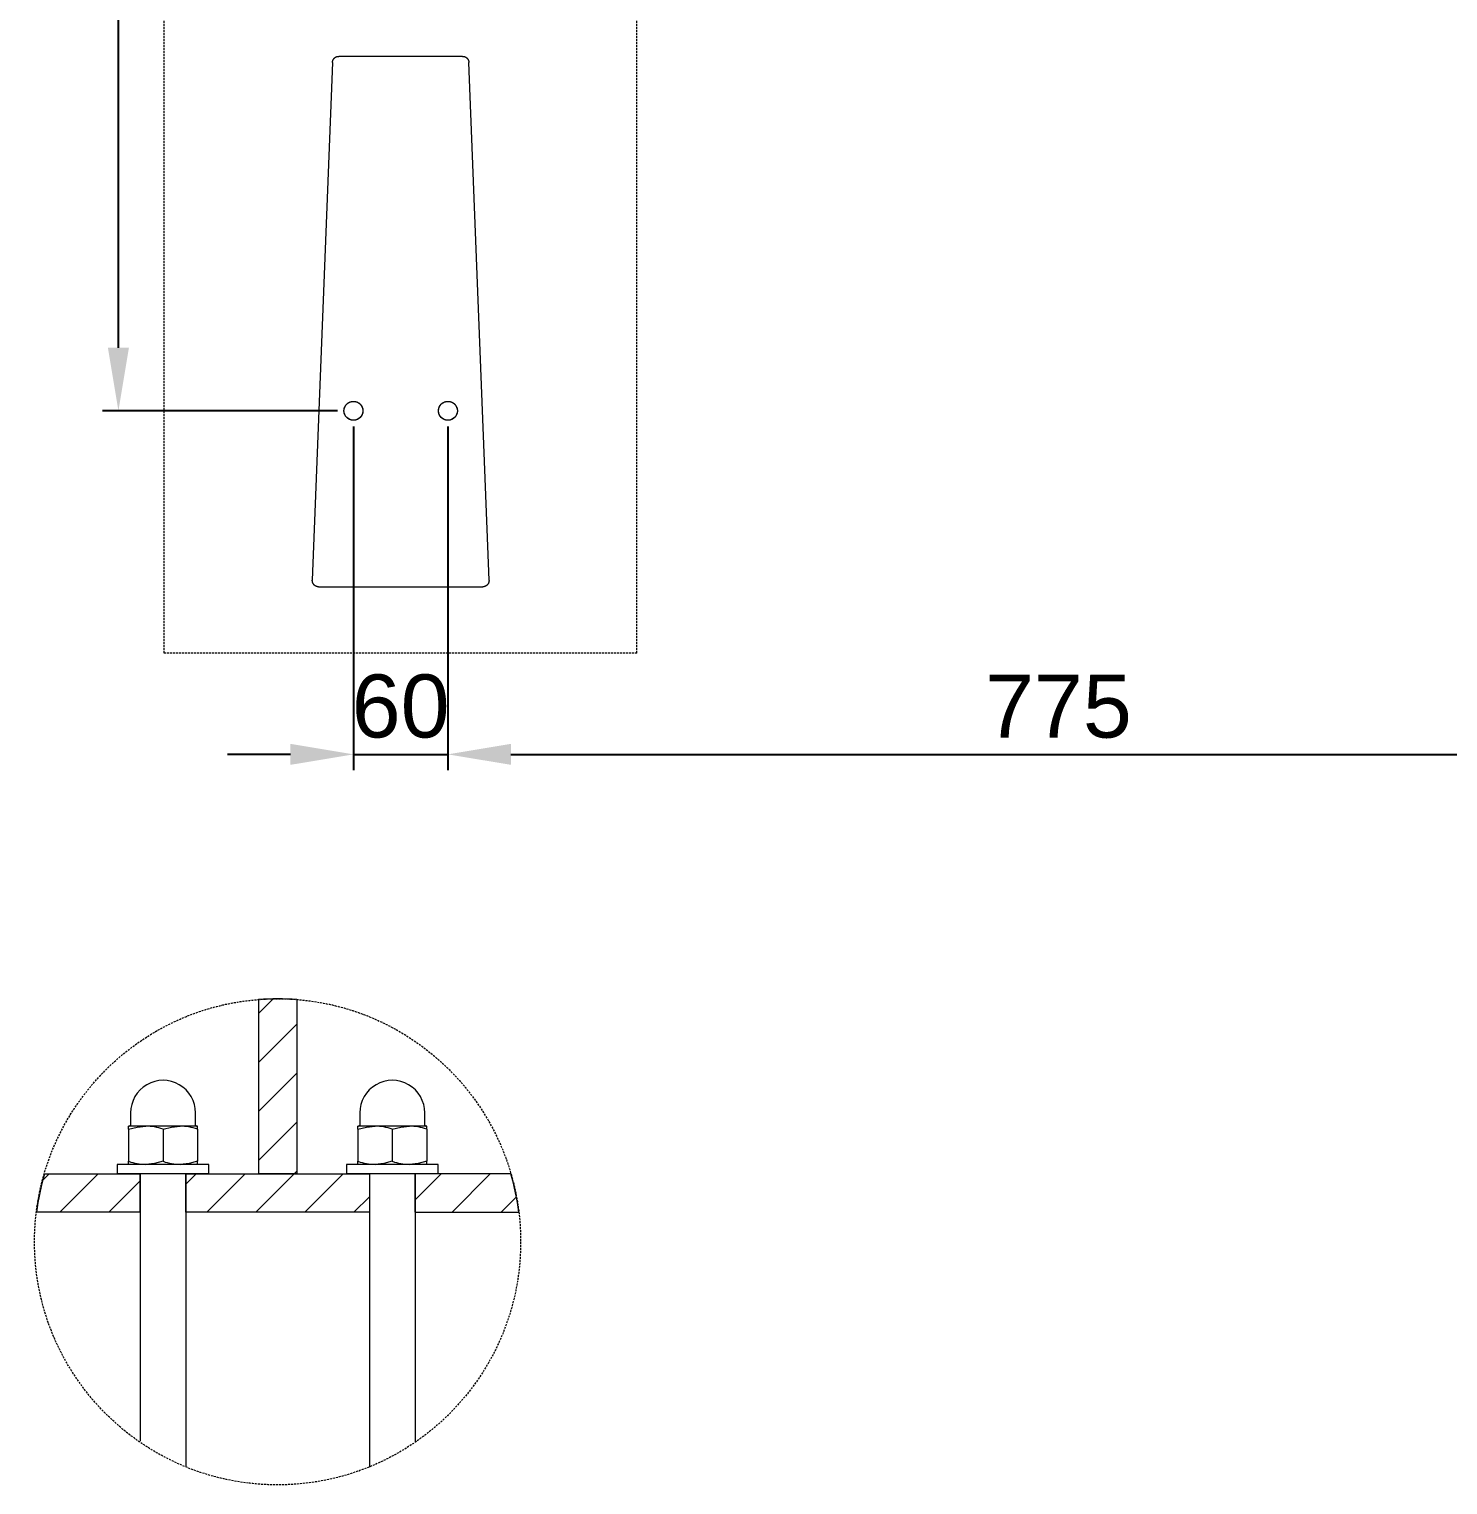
# Model space of a CAD drawing. Header units: millimetres. Extents: x -30 to 4992, y -440 to 3111.
# Drawn here: x 2906 to 3807, y 432 to 1356 of the extents above; entities that cross this region are included whole.
import ezdxf

# ---------------------------------------------------------------- set-up
doc = ezdxf.new("R2010")
doc.units = ezdxf.units.MM
doc.linetypes.add('HIDDEN', pattern=[1.905, 1.27, -0.635])
for name, color, linetype, lineweight in [('ZANO_R', 7, 'Continuous', 0), ('ZANO_R_przerywana', 7, 'HIDDEN', 0), ('ZANO_W', 1, 'Continuous', 0)]:
    doc.layers.add(name, color=color, linetype=linetype, lineweight=lineweight)
doc.styles.add('Arial', font='arial.ttf')
doc.styles.get("Standard").update_dxf_attribs({"font": 'ARIALUNI.TTF'})
doc.dimstyles.new('pl i ang', dxfattribs={"dimtxt": 50, "dimasz": 50, "dimexe": 1.25, "dimexo": 0.625, "dimgap": 10, "dimtad": 1, "dimtoh": 1, "dimtxsty": 'Standard', "dimcen": 2.5, "dimclrd": 1, "dimclre": 1, "dimclrt": 1, "dimadec": 0, "dimazin": 0, "dimtfac": 1, "dimtmove": 0, "dimatfit": 3, "dimfxl": 1, "dimarcsym": 1})

# ---------------------------------------------------------------- blocks, each defined once
blk = doc.blocks.new('*D392')
at = {"layer": 'ZANO_W', "color": 1, "lineweight": -2}
for p, q in [((3111.89, 1103.33), (3111.89, 885.26)), ((3171.89, 1103.33), (3171.89, 885.26)), ((3071.89, 895.26), (3031.89, 895.26)), ((3111.89, 895.26), (3171.89, 895.26)), ((3211.89, 895.26), (3251.89, 895.26))]:
    blk.add_line(p, q, dxfattribs=at)
at = {"layer": 'ZANO_W', "color": 1}
for points in [[(3071.89, 888.6), (3071.89, 901.93), (3111.89, 895.26)], [(3211.89, 901.93), (3211.89, 888.6), (3171.89, 895.26)]]:
    blk.add_solid(points, dxfattribs=at)
at = {"layer": 'ZANO_W', "color": 1, "insert": (3141.89, 925.69), "char_height": 40, "attachment_point": 5, "style": 'Arial'}
blk.add_mtext('60', dxfattribs=at)
blk = doc.blocks.new('*D393')
at = {"layer": 'ZANO_W', "color": 1, "lineweight": -2}
for p, q in [((3171.89, 1103.33), (3171.89, 885.26)), ((3946.89, 1103.33), (3946.89, 885.26)), ((3211.89, 895.26), (3906.89, 895.26))]:
    blk.add_line(p, q, dxfattribs=at)
at = {"layer": 'ZANO_W', "color": 1}
for points in [[(3211.89, 901.93), (3211.89, 888.6), (3171.89, 895.26)], [(3906.89, 888.6), (3906.89, 901.93), (3946.89, 895.26)]]:
    blk.add_solid(points, dxfattribs=at)
at = {"layer": 'ZANO_W', "color": 1, "insert": (3559.39, 925.6), "char_height": 40, "attachment_point": 5, "style": 'Arial'}
blk.add_mtext('775', dxfattribs=at)
blk = doc.blocks.new('*D397')
at = {"layer": 'ZANO_W', "color": 1, "lineweight": -2}
for p, q in [((3101.89, 2004.38), (2952.72, 2004.38)), ((2962.72, 1153.33), (2962.72, 1964.38)), ((3101.89, 1113.33), (2952.72, 1113.33))]:
    blk.add_line(p, q, dxfattribs=at)
at = {"layer": 'ZANO_W', "color": 1}
for points in [[(2969.38, 1964.38), (2956.05, 1964.38), (2962.72, 2004.38)], [(2956.05, 1153.33), (2969.38, 1153.33), (2962.72, 1113.33)]]:
    blk.add_solid(points, dxfattribs=at)
at = {"layer": 'ZANO_W', "color": 1, "insert": (2932.29, 1558.86), "char_height": 40, "attachment_point": 5, "rotation": 90, "style": 'Arial'}
blk.add_mtext('891', dxfattribs=at)

msp = doc.modelspace()

# ---------------------------------------------------------------- linework, layer by layer
at = {"layer": 'ZANO_R'}
for p, q in [((3098.62, 1334.49), (3085.8, 1005.79)), ((3098.62, 1334.49), (3098.63, 1334.63)), ((3098.63, 1334.63), (3098.64, 1334.76)), ((3098.64, 1334.76), (3098.66, 1334.9)), ((3098.66, 1334.9), (3098.68, 1335.04)), ((3098.68, 1335.04), (3098.7, 1335.18)), ((3098.7, 1335.18), (3098.74, 1335.31)), ((3098.74, 1335.31), (3098.77, 1335.45)), ((3098.77, 1335.45), (3098.81, 1335.58)), ((3098.81, 1335.58), (3098.86, 1335.71)), ((3098.86, 1335.71), (3098.91, 1335.84)), ((3098.91, 1335.84), (3098.96, 1335.97)), ((3098.96, 1335.97), (3099.02, 1336.1)), ((3099.02, 1336.1), (3099.09, 1336.22)), ((3099.09, 1336.22), (3099.16, 1336.34)), ((3099.16, 1336.34), (3099.23, 1336.46)), ((3099.23, 1336.46), (3099.3, 1336.58)), ((3099.3, 1336.58), (3099.38, 1336.69)), ((3099.38, 1336.69), (3099.47, 1336.8)), ((3099.47, 1336.8), (3099.56, 1336.91)), ((3099.56, 1336.91), (3099.65, 1337.01)), ((3099.65, 1337.01), (3099.74, 1337.12)), ((3099.74, 1337.12), (3099.84, 1337.21)), ((3099.84, 1337.21), (3099.94, 1337.31)), ((3099.94, 1337.31), (3100.05, 1337.4)), ((3100.05, 1337.4), (3100.16, 1337.49)), ((3100.16, 1337.49), (3100.27, 1337.57)), ((3100.27, 1337.57), (3100.38, 1337.65)), ((3100.38, 1337.65), (3100.5, 1337.73)), ((3100.5, 1337.73), (3100.62, 1337.8)), ((3100.62, 1337.8), (3100.74, 1337.87)), ((3100.74, 1337.87), (3100.87, 1337.93)), ((3100.87, 1337.93), (3100.99, 1337.99)), ((3100.99, 1337.99), (3101.12, 1338.04)), ((3101.12, 1338.04), (3101.25, 1338.09)), ((3101.25, 1338.09), (3101.38, 1338.14)), ((3101.38, 1338.14), (3101.51, 1338.18)), ((3101.51, 1338.18), (3101.65, 1338.21)), ((3101.65, 1338.21), (3101.78, 1338.24)), ((3101.78, 1338.24), (3101.92, 1338.27)), ((3101.92, 1338.27), (3102.06, 1338.29)), ((3102.06, 1338.29), (3102.2, 1338.31)), ((3102.2, 1338.31), (3102.34, 1338.32)), ((3102.34, 1338.32), (3102.47, 1338.33)), ((3102.47, 1338.33), (3102.61, 1338.33)), ((3181.17, 1338.33), (3102.61, 1338.33)), ((3181.17, 1338.33), (3181.31, 1338.33)), ((3181.31, 1338.33), (3181.45, 1338.32)), ((3181.45, 1338.32), (3181.59, 1338.31)), ((3181.59, 1338.31), (3181.73, 1338.29)), ((3181.73, 1338.29), (3181.86, 1338.27)), ((3181.86, 1338.27), (3182, 1338.24)), ((3182, 1338.24), (3182.14, 1338.21)), ((3182.14, 1338.21), (3182.27, 1338.18)), ((3182.27, 1338.18), (3182.4, 1338.14)), ((3182.4, 1338.14), (3182.53, 1338.09)), ((3182.53, 1338.09), (3182.66, 1338.04)), ((3182.66, 1338.04), (3182.79, 1337.99)), ((3182.79, 1337.99), (3182.92, 1337.93)), ((3182.92, 1337.93), (3183.04, 1337.87)), ((3183.04, 1337.87), (3183.17, 1337.8)), ((3183.17, 1337.8), (3183.28, 1337.73)), ((3183.28, 1337.73), (3183.4, 1337.65)), ((3183.4, 1337.65), (3183.52, 1337.57)), ((3183.52, 1337.57), (3183.63, 1337.49)), ((3183.63, 1337.49), (3183.74, 1337.4)), ((3183.74, 1337.4), (3183.84, 1337.31)), ((3183.84, 1337.31), (3183.94, 1337.21)), ((3183.94, 1337.21), (3184.04, 1337.12)), ((3184.04, 1337.12), (3184.14, 1337.01)), ((3184.14, 1337.01), (3184.23, 1336.91)), ((3184.23, 1336.91), (3184.32, 1336.8)), ((3184.32, 1336.8), (3184.4, 1336.69)), ((3184.4, 1336.69), (3184.48, 1336.58)), ((3184.48, 1336.58), (3184.56, 1336.46)), ((3184.56, 1336.46), (3184.63, 1336.34)), ((3184.63, 1336.34), (3184.7, 1336.22)), ((3184.7, 1336.22), (3184.76, 1336.1)), ((3184.76, 1336.1), (3184.82, 1335.97)), ((3184.82, 1335.97), (3184.87, 1335.84)), ((3184.87, 1335.84), (3184.92, 1335.71)), ((3184.92, 1335.71), (3184.97, 1335.58)), ((3184.97, 1335.58), (3185.01, 1335.45)), ((3185.01, 1335.45), (3185.05, 1335.31)), ((3185.05, 1335.31), (3185.08, 1335.18)), ((3185.08, 1335.18), (3185.11, 1335.04)), ((3185.11, 1335.04), (3185.13, 1334.9)), ((3185.13, 1334.9), (3185.15, 1334.76)), ((3185.15, 1334.76), (3185.16, 1334.63)), ((3185.16, 1334.63), (3185.17, 1334.49)), ((3197.98, 1005.79), (3185.17, 1334.49)), ((3108.15, 1118.02), (3108.32, 1118.15)), ((3108.32, 1118.15), (3108.48, 1118.27)), ((3108.48, 1118.27), (3108.66, 1118.38)), ((3108.66, 1118.38), (3108.83, 1118.49)), ((3108.83, 1118.49), (3109.01, 1118.59)), ((3109.01, 1118.59), (3109.2, 1118.69)), ((3109.2, 1118.69), (3109.38, 1118.78)), ((3109.38, 1118.78), (3109.57, 1118.86)), ((3109.57, 1118.86), (3109.76, 1118.94)), ((3109.76, 1118.94), (3109.96, 1119.01)), ((3109.96, 1119.01), (3110.16, 1119.07)), ((3110.16, 1119.07), (3110.36, 1119.13)), ((3110.36, 1119.13), (3110.56, 1119.18)), ((3110.56, 1119.18), (3110.76, 1119.22)), ((3110.76, 1119.22), (3110.96, 1119.26)), ((3110.96, 1119.26), (3111.17, 1119.29)), ((3111.17, 1119.29), (3111.37, 1119.31)), ((3111.37, 1119.31), (3111.58, 1119.32)), ((3111.58, 1119.32), (3111.79, 1119.33)), ((3111.79, 1119.33), (3112, 1119.33)), ((3112, 1119.33), (3112.2, 1119.32)), ((3112.2, 1119.32), (3112.41, 1119.31)), ((3112.41, 1119.31), (3112.62, 1119.29)), ((3112.62, 1119.29), (3112.82, 1119.26)), ((3112.82, 1119.26), (3113.02, 1119.22)), ((3113.02, 1119.22), (3113.23, 1119.18)), ((3113.23, 1119.18), (3113.43, 1119.13)), ((3113.43, 1119.13), (3113.63, 1119.07)), ((3113.63, 1119.07), (3113.82, 1119.01)), ((3113.82, 1119.01), (3114.02, 1118.94)), ((3114.02, 1118.94), (3114.21, 1118.86)), ((3114.21, 1118.86), (3114.4, 1118.78)), ((3114.4, 1118.78), (3114.59, 1118.69)), ((3114.59, 1118.69), (3114.77, 1118.59)), ((3114.77, 1118.59), (3114.95, 1118.49)), ((3114.95, 1118.49), (3115.13, 1118.38)), ((3115.13, 1118.38), (3115.3, 1118.27)), ((3115.3, 1118.27), (3115.47, 1118.15)), ((3115.47, 1118.15), (3115.63, 1118.02)), ((3168.15, 1118.02), (3168.32, 1118.15)), ((3168.32, 1118.15), (3168.48, 1118.27)), ((3168.48, 1118.27), (3168.66, 1118.38)), ((3168.66, 1118.38), (3168.83, 1118.49)), ((3168.83, 1118.49), (3169.01, 1118.59)), ((3169.01, 1118.59), (3169.2, 1118.69)), ((3169.2, 1118.69), (3169.38, 1118.78)), ((3169.38, 1118.78), (3169.57, 1118.86)), ((3169.57, 1118.86), (3169.76, 1118.94)), ((3169.76, 1118.94), (3169.96, 1119.01)), ((3169.96, 1119.01), (3170.16, 1119.07)), ((3170.16, 1119.07), (3170.36, 1119.13)), ((3170.36, 1119.13), (3170.56, 1119.18)), ((3170.56, 1119.18), (3170.76, 1119.22)), ((3170.76, 1119.22), (3170.96, 1119.26)), ((3170.96, 1119.26), (3171.17, 1119.29)), ((3171.17, 1119.29), (3171.37, 1119.31)), ((3171.37, 1119.31), (3171.58, 1119.32)), ((3171.58, 1119.32), (3171.79, 1119.33)), ((3171.79, 1119.33), (3172, 1119.33)), ((3172, 1119.33), (3172.2, 1119.32)), ((3172.2, 1119.32), (3172.41, 1119.31)), ((3172.41, 1119.31), (3172.62, 1119.29)), ((3172.62, 1119.29), (3172.82, 1119.26)), ((3172.82, 1119.26), (3173.02, 1119.22)), ((3173.02, 1119.22), (3173.23, 1119.18)), ((3173.23, 1119.18), (3173.43, 1119.13)), ((3173.43, 1119.13), (3173.63, 1119.07)), ((3173.63, 1119.07), (3173.82, 1119.01)), ((3173.82, 1119.01), (3174.02, 1118.94)), ((3174.02, 1118.94), (3174.21, 1118.86)), ((3174.21, 1118.86), (3174.4, 1118.78)), ((3174.4, 1118.78), (3174.59, 1118.69)), ((3174.59, 1118.69), (3174.77, 1118.59)), ((3174.77, 1118.59), (3174.95, 1118.49)), ((3174.95, 1118.49), (3175.13, 1118.38)), ((3175.13, 1118.38), (3175.3, 1118.27)), ((3175.3, 1118.27), (3175.47, 1118.15)), ((3175.47, 1118.15), (3175.63, 1118.02)), ((3105.89, 1113.33), (3105.9, 1113.54)), ((3105.9, 1113.12), (3105.89, 1113.33)), ((3105.9, 1113.54), (3105.91, 1113.74)), ((3105.91, 1112.92), (3105.9, 1113.12)), ((3105.91, 1113.74), (3105.92, 1113.95)), ((3105.92, 1112.71), (3105.91, 1112.92)), ((3105.92, 1113.95), (3105.95, 1114.16)), ((3105.95, 1112.51), (3105.92, 1112.71)), ((3105.95, 1114.16), (3105.98, 1114.36)), ((3105.98, 1112.3), (3105.95, 1112.51)), ((3105.98, 1114.36), (3106.02, 1114.56)), ((3106.02, 1112.1), (3105.98, 1112.3)), ((3106.02, 1114.56), (3106.07, 1114.77)), ((3106.07, 1111.9), (3106.02, 1112.1)), ((3106.07, 1114.77), (3106.12, 1114.97)), ((3106.12, 1111.69), (3106.07, 1111.9)), ((3106.12, 1114.97), (3106.18, 1115.17)), ((3106.18, 1111.5), (3106.12, 1111.69)), ((3106.18, 1115.17), (3106.25, 1115.36)), ((3106.25, 1111.3), (3106.18, 1111.5)), ((3106.25, 1115.36), (3106.32, 1115.56)), ((3106.32, 1111.11), (3106.25, 1111.3)), ((3106.32, 1115.56), (3106.4, 1115.75)), ((3106.4, 1110.92), (3106.32, 1111.11)), ((3106.4, 1115.75), (3106.49, 1115.93)), ((3106.49, 1110.73), (3106.4, 1110.92)), ((3106.49, 1115.93), (3106.58, 1116.12)), ((3106.58, 1110.54), (3106.49, 1110.73)), ((3106.58, 1116.12), (3106.68, 1116.3)), ((3106.68, 1110.36), (3106.58, 1110.54)), ((3106.68, 1116.3), (3106.78, 1116.48)), ((3106.78, 1110.18), (3106.68, 1110.36)), ((3106.78, 1116.48), (3106.9, 1116.65)), ((3106.9, 1110.01), (3106.78, 1110.18)), ((3106.9, 1116.65), (3107.01, 1116.82)), ((3107.01, 1109.84), (3106.9, 1110.01)), ((3107.01, 1116.82), (3107.14, 1116.99)), ((3107.14, 1109.67), (3107.01, 1109.84)), ((3107.14, 1116.99), (3107.27, 1117.15)), ((3107.27, 1109.51), (3107.14, 1109.67)), ((3107.27, 1117.15), (3107.4, 1117.31)), ((3107.4, 1109.35), (3107.27, 1109.51)), ((3107.4, 1117.31), (3107.54, 1117.46)), ((3107.54, 1109.2), (3107.4, 1109.35)), ((3107.54, 1117.46), (3107.69, 1117.61)), ((3107.69, 1109.05), (3107.54, 1109.2)), ((3107.69, 1117.61), (3107.84, 1117.75)), ((3107.84, 1108.91), (3107.69, 1109.05)), ((3107.84, 1117.75), (3107.99, 1117.89)), ((3107.99, 1108.77), (3107.84, 1108.91)), ((3107.99, 1117.89), (3108.15, 1118.02)), ((3115.63, 1118.02), (3115.79, 1117.89)), ((3115.79, 1117.89), (3115.95, 1117.75)), ((3115.95, 1108.91), (3115.79, 1108.77)), ((3115.95, 1117.75), (3116.1, 1117.61)), ((3116.1, 1109.05), (3115.95, 1108.91)), ((3116.1, 1117.61), (3116.24, 1117.46)), ((3116.24, 1109.2), (3116.1, 1109.05)), ((3116.24, 1117.46), (3116.38, 1117.31)), ((3116.38, 1109.35), (3116.24, 1109.2)), ((3116.38, 1117.31), (3116.52, 1117.15)), ((3116.52, 1109.51), (3116.38, 1109.35)), ((3116.52, 1117.15), (3116.65, 1116.99)), ((3116.65, 1109.67), (3116.52, 1109.51)), ((3116.65, 1116.99), (3116.77, 1116.82)), ((3116.77, 1109.84), (3116.65, 1109.67)), ((3116.77, 1116.82), (3116.89, 1116.65)), ((3116.89, 1110.01), (3116.77, 1109.84)), ((3116.89, 1116.65), (3117, 1116.48)), ((3117, 1110.18), (3116.89, 1110.01)), ((3117, 1116.48), (3117.11, 1116.3)), ((3117.11, 1110.36), (3117, 1110.18)), ((3117.11, 1116.3), (3117.2, 1116.12)), ((3117.2, 1110.54), (3117.11, 1110.36)), ((3117.2, 1116.12), (3117.3, 1115.93)), ((3117.3, 1110.73), (3117.2, 1110.54)), ((3117.3, 1115.93), (3117.38, 1115.75)), ((3117.38, 1110.92), (3117.3, 1110.73)), ((3117.38, 1115.75), (3117.46, 1115.56)), ((3117.46, 1111.11), (3117.38, 1110.92)), ((3117.46, 1115.56), (3117.54, 1115.36)), ((3117.54, 1111.3), (3117.46, 1111.11)), ((3117.54, 1115.36), (3117.6, 1115.17)), ((3117.6, 1111.5), (3117.54, 1111.3)), ((3117.6, 1115.17), (3117.66, 1114.97)), ((3117.66, 1111.69), (3117.6, 1111.5)), ((3117.66, 1114.97), (3117.72, 1114.77)), ((3117.72, 1111.9), (3117.66, 1111.69)), ((3117.72, 1114.77), (3117.76, 1114.56)), ((3117.76, 1112.1), (3117.72, 1111.9)), ((3117.76, 1114.56), (3117.8, 1114.36)), ((3117.8, 1112.3), (3117.76, 1112.1)), ((3117.8, 1114.36), (3117.83, 1114.16)), ((3117.83, 1112.51), (3117.8, 1112.3)), ((3117.83, 1114.16), (3117.86, 1113.95)), ((3117.86, 1112.71), (3117.83, 1112.51)), ((3117.86, 1113.95), (3117.88, 1113.74)), ((3117.88, 1112.92), (3117.86, 1112.71)), ((3117.88, 1113.74), (3117.89, 1113.54)), ((3117.89, 1113.12), (3117.88, 1112.92)), ((3117.89, 1113.54), (3117.89, 1113.33)), ((3117.89, 1113.33), (3117.89, 1113.12)), ((3165.89, 1113.33), (3165.9, 1113.54)), ((3165.9, 1113.12), (3165.89, 1113.33)), ((3165.9, 1113.54), (3165.91, 1113.74)), ((3165.91, 1112.92), (3165.9, 1113.12)), ((3165.91, 1113.74), (3165.92, 1113.95)), ((3165.92, 1112.71), (3165.91, 1112.92)), ((3165.92, 1113.95), (3165.95, 1114.16)), ((3165.95, 1112.51), (3165.92, 1112.71)), ((3165.95, 1114.16), (3165.98, 1114.36)), ((3165.98, 1112.3), (3165.95, 1112.51)), ((3165.98, 1114.36), (3166.02, 1114.56)), ((3166.02, 1112.1), (3165.98, 1112.3)), ((3166.02, 1114.56), (3166.07, 1114.77)), ((3166.07, 1111.9), (3166.02, 1112.1)), ((3166.07, 1114.77), (3166.12, 1114.97)), ((3166.12, 1111.69), (3166.07, 1111.9)), ((3166.12, 1114.97), (3166.18, 1115.17)), ((3166.18, 1111.5), (3166.12, 1111.69)), ((3166.18, 1115.17), (3166.25, 1115.36)), ((3166.25, 1111.3), (3166.18, 1111.5)), ((3166.25, 1115.36), (3166.32, 1115.56)), ((3166.32, 1111.11), (3166.25, 1111.3)), ((3166.32, 1115.56), (3166.4, 1115.75)), ((3166.4, 1110.92), (3166.32, 1111.11)), ((3166.4, 1115.75), (3166.49, 1115.93)), ((3166.49, 1110.73), (3166.4, 1110.92)), ((3166.49, 1115.93), (3166.58, 1116.12)), ((3166.58, 1110.54), (3166.49, 1110.73)), ((3166.58, 1116.12), (3166.68, 1116.3)), ((3166.68, 1110.36), (3166.58, 1110.54)), ((3166.68, 1116.3), (3166.78, 1116.48)), ((3166.78, 1110.18), (3166.68, 1110.36)), ((3166.78, 1116.48), (3166.9, 1116.65)), ((3166.9, 1110.01), (3166.78, 1110.18)), ((3166.9, 1116.65), (3167.01, 1116.82)), ((3167.01, 1109.84), (3166.9, 1110.01)), ((3167.01, 1116.82), (3167.14, 1116.99)), ((3167.14, 1109.67), (3167.01, 1109.84)), ((3167.14, 1116.99), (3167.27, 1117.15)), ((3167.27, 1109.51), (3167.14, 1109.67)), ((3167.27, 1117.15), (3167.4, 1117.31)), ((3167.4, 1109.35), (3167.27, 1109.51)), ((3167.4, 1117.31), (3167.54, 1117.46)), ((3167.54, 1109.2), (3167.4, 1109.35)), ((3167.54, 1117.46), (3167.69, 1117.61)), ((3167.69, 1109.05), (3167.54, 1109.2)), ((3167.69, 1117.61), (3167.84, 1117.75)), ((3167.84, 1108.91), (3167.69, 1109.05)), ((3167.84, 1117.75), (3167.99, 1117.89)), ((3167.99, 1108.77), (3167.84, 1108.91)), ((3167.99, 1117.89), (3168.15, 1118.02)), ((3175.63, 1118.02), (3175.79, 1117.89)), ((3175.79, 1117.89), (3175.95, 1117.75)), ((3175.95, 1108.91), (3175.79, 1108.77)), ((3175.95, 1117.75), (3176.1, 1117.61)), ((3176.1, 1109.05), (3175.95, 1108.91)), ((3176.1, 1117.61), (3176.24, 1117.46)), ((3176.24, 1109.2), (3176.1, 1109.05)), ((3176.24, 1117.46), (3176.38, 1117.31)), ((3176.38, 1109.35), (3176.24, 1109.2)), ((3176.38, 1117.31), (3176.52, 1117.15)), ((3176.52, 1109.51), (3176.38, 1109.35)), ((3176.52, 1117.15), (3176.65, 1116.99)), ((3176.65, 1109.67), (3176.52, 1109.51)), ((3176.65, 1116.99), (3176.77, 1116.82)), ((3176.77, 1109.84), (3176.65, 1109.67)), ((3176.77, 1116.82), (3176.89, 1116.65)), ((3176.89, 1110.01), (3176.77, 1109.84)), ((3176.89, 1116.65), (3177, 1116.48)), ((3177, 1110.18), (3176.89, 1110.01)), ((3177, 1116.48), (3177.11, 1116.3)), ((3177.11, 1110.36), (3177, 1110.18)), ((3177.11, 1116.3), (3177.2, 1116.12)), ((3177.2, 1110.54), (3177.11, 1110.36)), ((3177.2, 1116.12), (3177.3, 1115.93)), ((3177.3, 1110.73), (3177.2, 1110.54)), ((3177.3, 1115.93), (3177.38, 1115.75)), ((3177.38, 1110.92), (3177.3, 1110.73)), ((3177.38, 1115.75), (3177.46, 1115.56)), ((3177.46, 1111.11), (3177.38, 1110.92)), ((3177.46, 1115.56), (3177.54, 1115.36)), ((3177.54, 1111.3), (3177.46, 1111.11)), ((3177.54, 1115.36), (3177.6, 1115.17)), ((3177.6, 1111.5), (3177.54, 1111.3)), ((3177.6, 1115.17), (3177.66, 1114.97)), ((3177.66, 1111.69), (3177.6, 1111.5)), ((3177.66, 1114.97), (3177.72, 1114.77)), ((3177.72, 1111.9), (3177.66, 1111.69)), ((3177.72, 1114.77), (3177.76, 1114.56)), ((3177.76, 1112.1), (3177.72, 1111.9)), ((3177.76, 1114.56), (3177.8, 1114.36)), ((3177.8, 1112.3), (3177.76, 1112.1)), ((3177.8, 1114.36), (3177.83, 1114.16)), ((3177.83, 1112.51), (3177.8, 1112.3)), ((3177.83, 1114.16), (3177.86, 1113.95)), ((3177.86, 1112.71), (3177.83, 1112.51)), ((3177.86, 1113.95), (3177.88, 1113.74)), ((3177.88, 1112.92), (3177.86, 1112.71)), ((3177.88, 1113.74), (3177.89, 1113.54)), ((3177.89, 1113.12), (3177.88, 1112.92)), ((3177.89, 1113.54), (3177.89, 1113.33)), ((3177.89, 1113.33), (3177.89, 1113.12)), ((3108.15, 1108.64), (3107.99, 1108.77)), ((3108.32, 1108.51), (3108.15, 1108.64)), ((3108.48, 1108.39), (3108.32, 1108.51)), ((3108.66, 1108.28), (3108.48, 1108.39)), ((3108.83, 1108.17), (3108.66, 1108.28)), ((3109.01, 1108.07), (3108.83, 1108.17)), ((3109.2, 1107.97), (3109.01, 1108.07)), ((3109.38, 1107.88), (3109.2, 1107.97)), ((3109.57, 1107.8), (3109.38, 1107.88)), ((3109.76, 1107.72), (3109.57, 1107.8)), ((3109.96, 1107.65), (3109.76, 1107.72)), ((3110.16, 1107.59), (3109.96, 1107.65)), ((3110.36, 1107.53), (3110.16, 1107.59)), ((3110.56, 1107.48), (3110.36, 1107.53)), ((3110.76, 1107.44), (3110.56, 1107.48)), ((3110.96, 1107.4), (3110.76, 1107.44)), ((3111.17, 1107.37), (3110.96, 1107.4)), ((3111.37, 1107.35), (3111.17, 1107.37)), ((3111.58, 1107.34), (3111.37, 1107.35)), ((3111.79, 1107.33), (3111.58, 1107.34)), ((3112, 1107.33), (3111.79, 1107.33)), ((3112.2, 1107.34), (3112, 1107.33)), ((3112.41, 1107.35), (3112.2, 1107.34)), ((3112.62, 1107.37), (3112.41, 1107.35)), ((3112.82, 1107.4), (3112.62, 1107.37)), ((3113.02, 1107.44), (3112.82, 1107.4)), ((3113.23, 1107.48), (3113.02, 1107.44)), ((3113.43, 1107.53), (3113.23, 1107.48)), ((3113.63, 1107.59), (3113.43, 1107.53)), ((3113.82, 1107.65), (3113.63, 1107.59)), ((3114.02, 1107.72), (3113.82, 1107.65)), ((3114.21, 1107.8), (3114.02, 1107.72)), ((3114.4, 1107.88), (3114.21, 1107.8)), ((3114.59, 1107.97), (3114.4, 1107.88)), ((3114.77, 1108.07), (3114.59, 1107.97)), ((3114.95, 1108.17), (3114.77, 1108.07)), ((3115.13, 1108.28), (3114.95, 1108.17)), ((3115.3, 1108.39), (3115.13, 1108.28)), ((3115.47, 1108.51), (3115.3, 1108.39)), ((3115.63, 1108.64), (3115.47, 1108.51)), ((3115.79, 1108.77), (3115.63, 1108.64)), ((3168.15, 1108.64), (3167.99, 1108.77)), ((3168.32, 1108.51), (3168.15, 1108.64)), ((3168.48, 1108.39), (3168.32, 1108.51)), ((3168.66, 1108.28), (3168.48, 1108.39)), ((3168.83, 1108.17), (3168.66, 1108.28)), ((3169.01, 1108.07), (3168.83, 1108.17)), ((3169.2, 1107.97), (3169.01, 1108.07)), ((3169.38, 1107.88), (3169.2, 1107.97)), ((3169.57, 1107.8), (3169.38, 1107.88)), ((3169.76, 1107.72), (3169.57, 1107.8)), ((3169.96, 1107.65), (3169.76, 1107.72)), ((3170.16, 1107.59), (3169.96, 1107.65)), ((3170.36, 1107.53), (3170.16, 1107.59)), ((3170.56, 1107.48), (3170.36, 1107.53)), ((3170.76, 1107.44), (3170.56, 1107.48)), ((3170.96, 1107.4), (3170.76, 1107.44)), ((3171.17, 1107.37), (3170.96, 1107.4)), ((3171.37, 1107.35), (3171.17, 1107.37)), ((3171.58, 1107.34), (3171.37, 1107.35)), ((3171.79, 1107.33), (3171.58, 1107.34)), ((3172, 1107.33), (3171.79, 1107.33)), ((3172.2, 1107.34), (3172, 1107.33)), ((3172.41, 1107.35), (3172.2, 1107.34)), ((3172.62, 1107.37), (3172.41, 1107.35)), ((3172.82, 1107.4), (3172.62, 1107.37)), ((3173.02, 1107.44), (3172.82, 1107.4)), ((3173.23, 1107.48), (3173.02, 1107.44)), ((3173.43, 1107.53), (3173.23, 1107.48)), ((3173.63, 1107.59), (3173.43, 1107.53)), ((3173.82, 1107.65), (3173.63, 1107.59)), ((3174.02, 1107.72), (3173.82, 1107.65)), ((3174.21, 1107.8), (3174.02, 1107.72)), ((3174.4, 1107.88), (3174.21, 1107.8)), ((3174.59, 1107.97), (3174.4, 1107.88)), ((3174.77, 1108.07), (3174.59, 1107.97)), ((3174.95, 1108.17), (3174.77, 1108.07)), ((3175.13, 1108.28), (3174.95, 1108.17)), ((3175.3, 1108.39), (3175.13, 1108.28)), ((3175.47, 1108.51), (3175.3, 1108.39)), ((3175.63, 1108.64), (3175.47, 1108.51)), ((3175.79, 1108.77), (3175.63, 1108.64)), ((3085.8, 1005.65), (3085.8, 1005.79)), ((3085.8, 1005.51), (3085.8, 1005.65)), ((3085.81, 1005.38), (3085.8, 1005.51)), ((3085.82, 1005.24), (3085.81, 1005.38)), ((3085.84, 1005.1), (3085.82, 1005.24)), ((3085.86, 1004.97), (3085.84, 1005.1)), ((3085.88, 1004.83), (3085.86, 1004.97)), ((3085.91, 1004.7), (3085.88, 1004.83)), ((3085.95, 1004.57), (3085.91, 1004.7)), ((3085.98, 1004.44), (3085.95, 1004.57)), ((3086.03, 1004.31), (3085.98, 1004.44)), ((3086.07, 1004.18), (3086.03, 1004.31)), ((3086.13, 1004.05), (3086.07, 1004.18)), ((3086.18, 1003.93), (3086.13, 1004.05)), ((3086.24, 1003.8), (3086.18, 1003.93)), ((3086.31, 1003.68), (3086.24, 1003.8)), ((3086.38, 1003.56), (3086.31, 1003.68)), ((3086.45, 1003.45), (3086.38, 1003.56)), ((3086.53, 1003.33), (3086.45, 1003.45)), ((3086.61, 1003.22), (3086.53, 1003.33)), ((3086.69, 1003.11), (3086.61, 1003.22)), ((3086.78, 1003.01), (3086.69, 1003.11)), ((3086.87, 1002.91), (3086.78, 1003.01)), ((3086.97, 1002.81), (3086.87, 1002.91)), ((3087.06, 1002.71), (3086.97, 1002.81)), ((3087.17, 1002.62), (3087.06, 1002.71)), ((3087.27, 1002.53), (3087.17, 1002.62)), ((3087.38, 1002.45), (3087.27, 1002.53)), ((3087.49, 1002.37), (3087.38, 1002.45)), ((3087.6, 1002.29), (3087.49, 1002.37)), ((3087.72, 1002.22), (3087.6, 1002.29)), ((3087.84, 1002.15), (3087.72, 1002.22)), ((3087.96, 1002.08), (3087.84, 1002.15)), ((3088.08, 1002.02), (3087.96, 1002.08)), ((3088.2, 1001.96), (3088.08, 1002.02)), ((3088.33, 1001.91), (3088.2, 1001.96)), ((3088.46, 1001.86), (3088.33, 1001.91)), ((3088.59, 1001.82), (3088.46, 1001.86)), ((3088.72, 1001.78), (3088.59, 1001.82)), ((3088.85, 1001.75), (3088.72, 1001.78)), ((3088.98, 1001.72), (3088.85, 1001.75)), ((3089.12, 1001.69), (3088.98, 1001.72)), ((3089.25, 1001.67), (3089.12, 1001.69)), ((3089.39, 1001.65), (3089.25, 1001.67)), ((3089.53, 1001.64), (3089.39, 1001.65)), ((3089.66, 1001.63), (3089.53, 1001.64)), ((3089.8, 1001.63), (3089.66, 1001.63)), ((3089.8, 1001.63), (3193.98, 1001.63)), ((3194.12, 1001.63), (3193.98, 1001.63)), ((3194.26, 1001.64), (3194.12, 1001.63)), ((3194.39, 1001.65), (3194.26, 1001.64)), ((3194.53, 1001.67), (3194.39, 1001.65)), ((3194.66, 1001.69), (3194.53, 1001.67)), ((3194.8, 1001.71), (3194.66, 1001.69)), ((3194.93, 1001.74), (3194.8, 1001.71)), ((3195.06, 1001.78), (3194.93, 1001.74)), ((3195.19, 1001.82), (3195.06, 1001.78)), ((3195.32, 1001.86), (3195.19, 1001.82)), ((3195.45, 1001.91), (3195.32, 1001.86)), ((3195.58, 1001.96), (3195.45, 1001.91)), ((3195.7, 1002.02), (3195.58, 1001.96)), ((3195.82, 1002.08), (3195.7, 1002.02)), ((3195.94, 1002.14), (3195.82, 1002.08)), ((3196.06, 1002.21), (3195.94, 1002.14)), ((3196.18, 1002.29), (3196.06, 1002.21)), ((3196.29, 1002.36), (3196.18, 1002.29)), ((3196.4, 1002.44), (3196.29, 1002.36)), ((3196.51, 1002.53), (3196.4, 1002.44)), ((3196.61, 1002.62), (3196.51, 1002.53)), ((3196.71, 1002.71), (3196.61, 1002.62)), ((3196.81, 1002.8), (3196.71, 1002.71)), ((3196.91, 1002.9), (3196.81, 1002.8)), ((3197, 1003), (3196.91, 1002.9)), ((3197.09, 1003.11), (3197, 1003)), ((3197.17, 1003.21), (3197.09, 1003.11)), ((3197.25, 1003.32), (3197.17, 1003.21)), ((3197.33, 1003.44), (3197.25, 1003.32)), ((3197.4, 1003.55), (3197.33, 1003.44)), ((3197.47, 1003.67), (3197.4, 1003.55)), ((3197.53, 1003.79), (3197.47, 1003.67)), ((3197.6, 1003.91), (3197.53, 1003.79)), ((3197.65, 1004.04), (3197.6, 1003.91)), ((3197.7, 1004.16), (3197.65, 1004.04)), ((3197.75, 1004.29), (3197.7, 1004.16)), ((3197.8, 1004.42), (3197.75, 1004.29)), ((3197.83, 1004.55), (3197.8, 1004.42)), ((3197.87, 1004.68), (3197.83, 1004.55)), ((3197.9, 1004.82), (3197.87, 1004.68)), ((3197.92, 1004.95), (3197.9, 1004.82)), ((3197.95, 1005.09), (3197.92, 1004.95)), ((3197.96, 1005.22), (3197.95, 1005.09)), ((3197.97, 1005.36), (3197.96, 1005.22)), ((3197.98, 1005.49), (3197.97, 1005.36)), ((3197.98, 1005.71), (3197.98, 1005.79)), ((3197.98, 1005.63), (3197.98, 1005.71)), ((3197.98, 1005.63), (3197.98, 1005.49)), ((3051.7, 730.81), (3060.91, 740.02)), ((3051.7, 739.57), (3051.7, 628.92)), ((3075.95, 739.57), (3075.95, 628.92)), ((3051.7, 699.7), (3075.95, 723.95)), ((3051.7, 668.58), (3075.95, 692.84)), ((2970.44, 667.73), (2970.44, 659.85)), ((3011.68, 659.85), (3011.68, 667.73)), ((3115.97, 667.73), (3115.97, 659.85)), ((3157.2, 659.85), (3157.2, 667.73)), ((2969.23, 657.29), (2969.23, 659.24)), ((2980.14, 659.24), (2969.23, 659.24)), ((2969.23, 657.29), (2974.58, 658.71)), ((2969.23, 657.29), (2969.23, 636.94)), ((2974.58, 658.71), (2980.14, 659.24)), ((3001.97, 659.24), (2980.14, 659.24)), ((2991.06, 657.29), (2996.41, 658.71)), ((2991.06, 657.29), (2991.06, 636.94)), ((2996.41, 658.71), (3001.97, 659.24)), ((3012.89, 659.24), (3001.97, 659.24)), ((3012.89, 657.29), (3012.89, 659.24)), ((3012.89, 657.29), (3012.89, 636.94)), ((3051.7, 637.46), (3075.95, 661.72)), ((3114.76, 657.29), (3114.76, 659.24)), ((3125.67, 659.24), (3114.76, 659.24)), ((3114.76, 657.29), (3120.11, 658.71)), ((3114.76, 657.29), (3114.76, 636.94)), ((3120.11, 658.71), (3125.67, 659.24)), ((3147.5, 659.24), (3125.67, 659.24)), ((3136.59, 657.29), (3141.94, 658.71)), ((3136.59, 657.29), (3136.59, 636.94)), ((3141.94, 658.71), (3147.5, 659.24)), ((3158.42, 659.24), (3147.5, 659.24)), ((3158.42, 657.29), (3158.42, 659.24)), ((3158.42, 657.29), (3158.42, 636.94)), ((2914.63, 624.86), (2918.74, 628.97)), ((2915.77, 628.98), (2976.51, 628.92)), ((2925.55, 604.67), (2949.83, 628.95)), ((2961.95, 634.99), (2961.95, 628.92)), ((3020.16, 634.99), (2961.95, 634.99)), ((3020.16, 628.92), (2961.95, 628.92)), ((2969.23, 634.99), (2969.23, 636.94)), ((2976.51, 604.67), (2976.51, 628.92)), ((2976.51, 628.92), (2976.51, 463.15)), ((2985.71, 635.52), (2980.14, 634.99)), ((2991.06, 636.94), (2985.71, 635.52)), ((3007.54, 635.52), (3001.97, 634.99)), ((3005.61, 604.67), (3005.61, 628.92)), ((3005.61, 628.92), (3122.04, 628.92)), ((3005.61, 628.92), (3005.61, 443.03)), ((3005.61, 622.5), (3012.04, 628.92)), ((3012.89, 636.94), (3007.54, 635.52)), ((3012.89, 634.99), (3012.89, 636.94)), ((3018.9, 604.67), (3043.15, 628.92)), ((3020.16, 628.92), (3020.16, 634.99)), ((3050.02, 604.67), (3074.27, 628.92)), ((3075.95, 628.92), (3051.7, 628.92)), ((3074.27, 628.92), (3075.95, 630.6)), ((3081.13, 604.67), (3105.39, 628.92)), ((3107.48, 634.99), (3107.48, 628.92)), ((3165.69, 634.99), (3107.48, 634.99)), ((3165.69, 628.92), (3107.48, 628.92)), ((3114.76, 634.99), (3114.76, 636.94)), ((3122.04, 628.92), (3122.04, 604.67)), ((3122.04, 628.92), (3122.04, 443.03)), ((3131.24, 635.52), (3125.67, 634.99)), ((3136.59, 636.94), (3131.24, 635.52)), ((3153.07, 635.52), (3147.5, 634.99)), ((3211.88, 628.98), (3151.14, 628.92)), ((3167.64, 628.94), (3151.14, 612.44)), ((3151.14, 604.67), (3151.14, 628.92)), ((3151.14, 628.92), (3151.14, 459.31)), ((3158.42, 636.94), (3153.07, 635.52)), ((3158.42, 634.99), (3158.42, 636.94)), ((3165.69, 628.92), (3165.69, 634.99)), ((3198.78, 628.97), (3174.48, 604.67)), ((2956.67, 604.67), (2976.51, 624.51)), ((3112.25, 604.67), (3122.04, 614.45)), ((3215.36, 614.43), (3205.6, 604.67)), ((2976.51, 604.67), (2910.76, 604.67)), ((3122.04, 604.67), (3005.61, 604.67)), ((3151.14, 604.67), (3216.88, 604.67)), ((2976.51, 475.21), (2976.51, 459.31))]:
    msp.add_line(p, q, dxfattribs=at)
for centre in [(3111.89, 1113.33), (3171.89, 1113.33)]:
    msp.add_circle(centre, 6, dxfattribs=at)
for centre, radius, start, end in [((3063.82, 585.84), 154.21, 85.48959, 94.51041), ((2991.06, 667.73), 20.62, 359.99973, 180.00027), ((3136.59, 667.73), 20.62, 359.99973, 180.00027), ((2969.84, 659.85), 0.607, 270.00294, 359.99024), ((2979.86, 626.15), 33.09, 70.22696, 89.51677), ((3001.69, 626.15), 33.09, 70.22696, 89.51677), ((3012.28, 659.85), 0.607, 180.00976, 269.99706), ((3115.37, 659.85), 0.607, 270.00294, 359.99024), ((3125.39, 626.15), 33.09, 70.22696, 89.51677), ((3147.22, 626.15), 33.09, 70.22696, 89.51677), ((3157.81, 659.85), 0.607, 180.00977, 269.9834), ((3063.76, 585.84), 154.15, 163.74786, 173.01448), ((2980.42, 668.08), 33.09, 250.22793, 269.51626), ((3002.25, 668.08), 33.09, 250.22793, 269.51626), ((3125.95, 668.08), 33.09, 250.22793, 269.51626), ((3147.78, 668.08), 33.09, 250.22793, 269.51626), ((3063.76, 585.84), 154.28, 7.01107, 16.23796)]:
    msp.add_arc(centre, radius, start, end, dxfattribs=at)
at = {"layer": 'ZANO_R_przerywana'}
for p, q in [((2991.87, 959.39), (2991.87, 2159.39)), ((3291.87, 959.39), (3291.87, 2159.39)), ((3291.87, 959.39), (2991.87, 959.39))]:
    msp.add_line(p, q, dxfattribs=at)
at = {"layer": 'ZANO_R_przerywana', "color": 1}
msp.add_circle((3063.76, 585.84), 154.28, dxfattribs=at)

# ---------------------------------------------------------------- dimensions: what is measured, and where the dimension line sits
at = {"layer": 'ZANO_W'}
dim = msp.add_linear_dim(base=(2962.72, 2004.38), p1=(3111.89, 1113.33), p2=(3111.89, 2004.38), angle=90, dimstyle='pl i ang', override={"dimtxt": 40, "dimasz": 40, "dimexe": 10, "dimexo": 10, "dimtoh": 0, "dimdec": 0, "dimtxsty": 'Arial', "dimtdec": 0, "dimtmove": 1}, dxfattribs=at)
dim.commit()
dim.dimension.update_dxf_attribs({"geometry": '*D397', "text_midpoint": (2932.29, 1558.86)})
dim = msp.add_linear_dim(base=(3171.89, 895.26), p1=(3111.89, 1113.33), p2=(3171.89, 1113.33), dimstyle='pl i ang', override={"dimtxt": 40, "dimasz": 40, "dimexe": 10, "dimexo": 10, "dimtoh": 0, "dimdec": 0, "dimtxsty": 'Arial', "dimtdec": 0, "dimtmove": 1}, dxfattribs=at)
dim.commit()
dim.dimension.update_dxf_attribs({"geometry": '*D392', "text_midpoint": (3141.89, 895.26), "dimtype": 160})
dim = msp.add_linear_dim(base=(3946.89, 895.26), p1=(3171.89, 1113.33), p2=(3946.89, 1113.33), dimstyle='pl i ang', override={"dimtxt": 40, "dimasz": 40, "dimexe": 10, "dimexo": 10, "dimtoh": 0, "dimdec": 0, "dimtxsty": 'Arial', "dimtdec": 0, "dimtmove": 1}, dxfattribs=at)
dim.commit()
dim.dimension.update_dxf_attribs({"geometry": '*D393', "text_midpoint": (3559.39, 925.6)})

doc.saveas('drawing.dxf')
